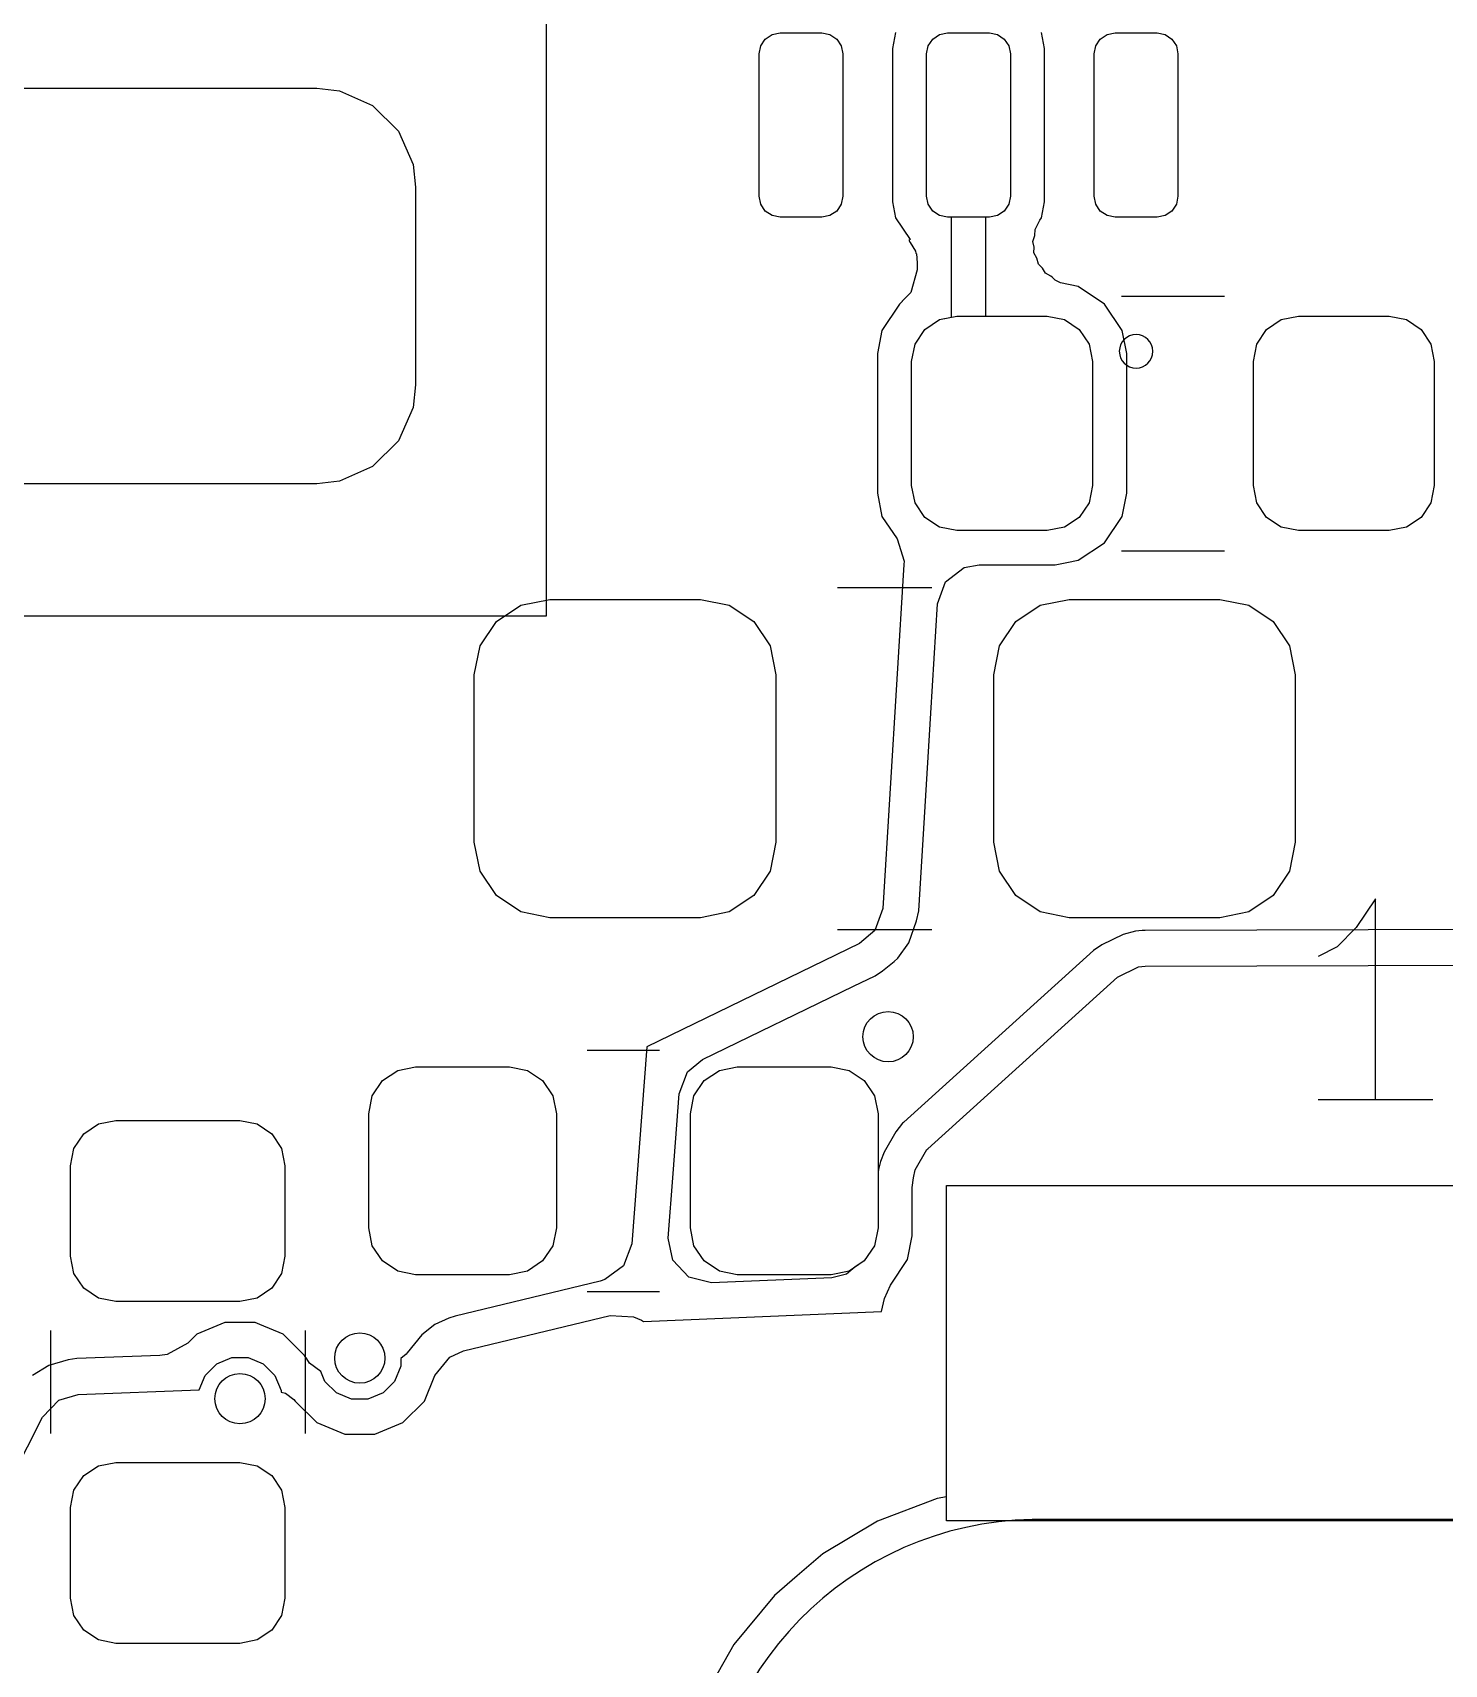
# Model space of a CAD drawing. Extents: x -28 to 34.6, y -6.7 to 48.3.
# Drawn here: x -18.569 to -14.356, y 22.809 to 27.677 of the extents above; entities that cross this region are included whole.
import ezdxf

# ---------------------------------------------------------------- set-up
doc = ezdxf.new("R2010")
doc.units = 0
doc.layers.add('BLACK', color=7, linetype='CONTINUOUS')

msp = doc.modelspace()

# ---------------------------------------------------------------- linework, layer by layer
at = {"layer": 'BLACK', "linetype": 'CONTINUOUS'}
for p, q in [((-17.035668, 31.216502), (-17.035668, 25.936502)), ((-16.39591, 27.63792), (-16.382362, 27.658196)), ((-16.39591, 27.63792), (-16.382362, 27.658196)), ((-16.382362, 27.658196), (-16.362086, 27.671744)), ((-16.382362, 27.658196), (-16.362086, 27.671744)), ((-16.362086, 27.671744), (-16.338168, 27.676502)), ((-16.362086, 27.671744), (-16.338168, 27.676502)), ((-16.338168, 27.676502), (-16.213168, 27.676502)), ((-16.338168, 27.676502), (-16.213168, 27.676502)), ((-16.213168, 27.676502), (-16.18925, 27.671744)), ((-16.213168, 27.676502), (-16.18925, 27.671744)), ((-16.18925, 27.671744), (-16.168974, 27.658196)), ((-16.18925, 27.671744), (-16.168974, 27.658196)), ((-16.168974, 27.658196), (-16.155426, 27.63792)), ((-16.168974, 27.658196), (-16.155426, 27.63792)), ((-15.99322, 27.678222), (-16.002768, 27.63022)), ((-15.89591, 27.63792), (-15.882362, 27.658196)), ((-15.89591, 27.63792), (-15.882362, 27.658196)), ((-15.89591, 27.63792), (-15.882362, 27.658196)), ((-15.882362, 27.658196), (-15.862086, 27.671744)), ((-15.882362, 27.658196), (-15.862086, 27.671744)), ((-15.882362, 27.658196), (-15.862086, 27.671744)), ((-15.862086, 27.671744), (-15.838168, 27.676502)), ((-15.862086, 27.671744), (-15.838168, 27.676502)), ((-15.862086, 27.671744), (-15.838168, 27.676502)), ((-15.838168, 27.676502), (-15.713168, 27.676502)), ((-15.838168, 27.676502), (-15.713168, 27.676502)), ((-15.838168, 27.676502), (-15.713168, 27.676502)), ((-15.713168, 27.676502), (-15.68925, 27.671744)), ((-15.713168, 27.676502), (-15.68925, 27.671744)), ((-15.713168, 27.676502), (-15.68925, 27.671744)), ((-15.68925, 27.671744), (-15.668974, 27.658196)), ((-15.68925, 27.671744), (-15.668974, 27.658196)), ((-15.68925, 27.671744), (-15.668974, 27.658196)), ((-15.668974, 27.658196), (-15.655426, 27.63792)), ((-15.668974, 27.658196), (-15.655426, 27.63792)), ((-15.668974, 27.658196), (-15.655426, 27.63792)), ((-15.548569, 27.630214), (-15.558118, 27.678226)), ((-15.39591, 27.63792), (-15.382362, 27.658196)), ((-15.39591, 27.63792), (-15.382362, 27.658196)), ((-15.382362, 27.658196), (-15.362086, 27.671744)), ((-15.382362, 27.658196), (-15.362086, 27.671744)), ((-15.362086, 27.671744), (-15.338168, 27.676502)), ((-15.362086, 27.671744), (-15.338168, 27.676502)), ((-15.338168, 27.676502), (-15.213168, 27.676502)), ((-15.338168, 27.676502), (-15.213168, 27.676502)), ((-15.213168, 27.676502), (-15.18925, 27.671744)), ((-15.213168, 27.676502), (-15.18925, 27.671744)), ((-15.18925, 27.671744), (-15.168974, 27.658196)), ((-15.18925, 27.671744), (-15.168974, 27.658196)), ((-15.168974, 27.658196), (-15.155426, 27.63792)), ((-15.168974, 27.658196), (-15.155426, 27.63792)), ((-16.400668, 27.614002), (-16.39591, 27.63792)), ((-16.400668, 27.614002), (-16.39591, 27.63792)), ((-16.400668, 27.189002), (-16.400668, 27.614002)), ((-16.400668, 27.189002), (-16.400668, 27.614002)), ((-16.155426, 27.63792), (-16.150668, 27.614002)), ((-16.155426, 27.63792), (-16.150668, 27.614002)), ((-16.150668, 27.614002), (-16.150668, 27.189002)), ((-16.150668, 27.614002), (-16.150668, 27.189002)), ((-16.002768, 27.63022), (-16.002768, 27.172792)), ((-15.900668, 27.614002), (-15.89591, 27.63792)), ((-15.900668, 27.614002), (-15.89591, 27.63792)), ((-15.900668, 27.614002), (-15.89591, 27.63792)), ((-15.900668, 27.189002), (-15.900668, 27.614002)), ((-15.900668, 27.189002), (-15.900668, 27.614002)), ((-15.900668, 27.189002), (-15.900668, 27.614002)), ((-15.655426, 27.63792), (-15.650668, 27.614002)), ((-15.655426, 27.63792), (-15.650668, 27.614002)), ((-15.655426, 27.63792), (-15.650668, 27.614002)), ((-15.650668, 27.614002), (-15.650668, 27.189002)), ((-15.650668, 27.614002), (-15.650668, 27.189002)), ((-15.650668, 27.614002), (-15.650668, 27.189002)), ((-15.548568, 27.172789), (-15.548569, 27.630214)), ((-15.400668, 27.614002), (-15.39591, 27.63792)), ((-15.400668, 27.614002), (-15.39591, 27.63792)), ((-15.400668, 27.189002), (-15.400668, 27.614002)), ((-15.400668, 27.189002), (-15.400668, 27.614002)), ((-15.155426, 27.63792), (-15.150668, 27.614002)), ((-15.155426, 27.63792), (-15.150668, 27.614002)), ((-15.150668, 27.614002), (-15.150668, 27.189002)), ((-15.150668, 27.614002), (-15.150668, 27.189002)), ((-21.830668, 27.511502), (-17.720668, 27.511502)), ((-21.830668, 27.511502), (-17.720668, 27.511502)), ((-17.720668, 27.511502), (-17.653128, 27.503666)), ((-17.720668, 27.511502), (-17.653128, 27.503666)), ((-17.653128, 27.503666), (-17.553953, 27.459876)), ((-17.653128, 27.503666), (-17.553953, 27.459876)), ((-17.553953, 27.459876), (-17.477294, 27.383217)), ((-17.553953, 27.459876), (-17.477294, 27.383217)), ((-17.477294, 27.383217), (-17.433504, 27.284042)), ((-17.477294, 27.383217), (-17.433504, 27.284042)), ((-17.433504, 27.284042), (-17.425668, 27.216502)), ((-17.433504, 27.284042), (-17.425668, 27.216502)), ((-17.425668, 27.216502), (-17.425668, 26.626502)), ((-17.425668, 27.216502), (-17.425668, 26.626502)), ((-16.39591, 27.165084), (-16.400668, 27.189002)), ((-16.39591, 27.165084), (-16.400668, 27.189002)), ((-16.150668, 27.189002), (-16.155426, 27.165084)), ((-16.150668, 27.189002), (-16.155426, 27.165084)), ((-16.002768, 27.172792), (-15.993218, 27.124777)), ((-15.89591, 27.165084), (-15.900668, 27.189002)), ((-15.89591, 27.165084), (-15.900668, 27.189002)), ((-15.89591, 27.165084), (-15.900668, 27.189002)), ((-15.650668, 27.189002), (-15.655426, 27.165084)), ((-15.650668, 27.189002), (-15.655426, 27.165084)), ((-15.650668, 27.189002), (-15.655426, 27.165084)), ((-15.558118, 27.124778), (-15.548568, 27.172789)), ((-15.39591, 27.165084), (-15.400668, 27.189002)), ((-15.39591, 27.165084), (-15.400668, 27.189002)), ((-15.150668, 27.189002), (-15.155426, 27.165084)), ((-15.150668, 27.189002), (-15.155426, 27.165084)), ((-16.382362, 27.144808), (-16.39591, 27.165084)), ((-16.382362, 27.144808), (-16.39591, 27.165084)), ((-16.362086, 27.13126), (-16.382362, 27.144808)), ((-16.362086, 27.13126), (-16.382362, 27.144808)), ((-16.338168, 27.126502), (-16.362086, 27.13126)), ((-16.338168, 27.126502), (-16.362086, 27.13126)), ((-16.213168, 27.126502), (-16.338168, 27.126502)), ((-16.213168, 27.126502), (-16.338168, 27.126502)), ((-16.18925, 27.13126), (-16.213168, 27.126502)), ((-16.18925, 27.13126), (-16.213168, 27.126502)), ((-16.168974, 27.144808), (-16.18925, 27.13126)), ((-16.168974, 27.144808), (-16.18925, 27.13126)), ((-16.155426, 27.165084), (-16.168974, 27.144808)), ((-16.155426, 27.165084), (-16.168974, 27.144808)), ((-15.993218, 27.124777), (-15.993217, 27.124775)), ((-15.993217, 27.124775), (-15.950053, 27.060177)), ((-15.882362, 27.144808), (-15.89591, 27.165084)), ((-15.882362, 27.144808), (-15.89591, 27.165084)), ((-15.882362, 27.144808), (-15.89591, 27.165084)), ((-15.862086, 27.13126), (-15.882362, 27.144808)), ((-15.862086, 27.13126), (-15.882362, 27.144808)), ((-15.862086, 27.13126), (-15.882362, 27.144808)), ((-15.838168, 27.126502), (-15.862086, 27.13126)), ((-15.838168, 27.126502), (-15.862086, 27.13126)), ((-15.838168, 27.126502), (-15.862086, 27.13126)), ((-15.826468, 27.126502), (-15.838168, 27.126502)), ((-15.713168, 27.126502), (-15.838168, 27.126502)), ((-15.713168, 27.126502), (-15.838168, 27.126502)), ((-15.826468, 26.82836), (-15.826468, 27.126502)), ((-15.713168, 27.126502), (-15.724868, 27.126502)), ((-15.724868, 27.126502), (-15.724868, 26.831502)), ((-15.68925, 27.13126), (-15.713168, 27.126502)), ((-15.68925, 27.13126), (-15.713168, 27.126502)), ((-15.68925, 27.13126), (-15.713168, 27.126502)), ((-15.668974, 27.144808), (-15.68925, 27.13126)), ((-15.668974, 27.144808), (-15.68925, 27.13126)), ((-15.668974, 27.144808), (-15.68925, 27.13126)), ((-15.655426, 27.165084), (-15.668974, 27.144808)), ((-15.655426, 27.165084), (-15.668974, 27.144808)), ((-15.655426, 27.165084), (-15.668974, 27.144808)), ((-15.562982, 27.117499), (-15.558118, 27.124778)), ((-15.382362, 27.144808), (-15.39591, 27.165084)), ((-15.382362, 27.144808), (-15.39591, 27.165084)), ((-15.362086, 27.13126), (-15.382362, 27.144808)), ((-15.362086, 27.13126), (-15.382362, 27.144808)), ((-15.338168, 27.126502), (-15.362086, 27.13126)), ((-15.338168, 27.126502), (-15.362086, 27.13126)), ((-15.213168, 27.126502), (-15.338168, 27.126502)), ((-15.213168, 27.126502), (-15.338168, 27.126502)), ((-15.18925, 27.13126), (-15.213168, 27.126502)), ((-15.18925, 27.13126), (-15.213168, 27.126502)), ((-15.168974, 27.144808), (-15.18925, 27.13126)), ((-15.168974, 27.144808), (-15.18925, 27.13126)), ((-15.155426, 27.165084), (-15.168974, 27.144808)), ((-15.155426, 27.165084), (-15.168974, 27.144808)), ((-15.583741, 27.054496), (-15.577792, 27.071692)), ((-15.577792, 27.071692), (-15.576817, 27.089861)), ((-15.576817, 27.089861), (-15.562982, 27.117499)), ((-15.950053, 27.060177), (-15.95364, 27.057781)), ((-15.95364, 27.057781), (-15.950184, 27.051453)), ((-15.950184, 27.051453), (-15.933591, 27.025634)), ((-15.933591, 27.025634), (-15.9327, 27.019434)), ((-15.579624, 27.037528), (-15.583741, 27.054496)), ((-15.580558, 27.020091), (-15.579624, 27.037528)), ((-15.9327, 27.019434), (-15.931402, 27.017057)), ((-15.931402, 27.017057), (-15.928568, 26.990699)), ((-15.928568, 26.990699), (-15.928568, 26.969162)), ((-15.571555, 27.00428), (-15.580558, 27.020091)), ((-15.567263, 26.986597), (-15.571555, 27.00428)), ((-15.554625, 26.974549), (-15.567263, 26.986597)), ((-15.545984, 26.959375), (-15.554625, 26.974549)), ((-15.928568, 26.969162), (-15.948253, 26.902123)), ((-15.529862, 26.950942), (-15.545984, 26.959375)), ((-15.525388, 26.946677), (-15.529862, 26.950942)), ((-15.516691, 26.938386), (-15.525388, 26.946677)), ((-15.501184, 26.930393), (-15.516691, 26.938386)), ((-15.448156, 26.919845), (-15.501184, 26.930393)), ((-15.972974, 26.876075), (-15.98161, 26.86744)), ((-15.948253, 26.902123), (-15.97341, 26.876511)), ((-15.97341, 26.876511), (-15.972974, 26.876075)), ((-15.369728, 26.867442), (-15.448156, 26.919845)), ((-15.319309, 26.891502), (-15.012027, 26.891502)), ((-15.98161, 26.86744), (-16.034012, 26.789013)), ((-15.86233, 26.821226), (-15.810668, 26.831502)), ((-15.86233, 26.821226), (-15.810668, 26.831502)), ((-15.86233, 26.821226), (-15.826468, 26.82836)), ((-15.810668, 26.831502), (-15.540668, 26.831502)), ((-15.810668, 26.831502), (-15.540668, 26.831502)), ((-15.724868, 26.831502), (-15.540668, 26.831502)), ((-15.540668, 26.831502), (-15.489006, 26.821226)), ((-15.540668, 26.831502), (-15.489006, 26.821226)), ((-15.540668, 26.831502), (-15.489006, 26.821226)), ((-15.317325, 26.789014), (-15.369728, 26.867442)), ((-14.84233, 26.821226), (-14.790668, 26.831502)), ((-14.84233, 26.821226), (-14.790668, 26.831502)), ((-14.790668, 26.831502), (-14.520668, 26.831502)), ((-14.790668, 26.831502), (-14.520668, 26.831502)), ((-14.520668, 26.831502), (-14.469006, 26.821226)), ((-14.520668, 26.831502), (-14.469006, 26.821226)), ((-16.034012, 26.789013), (-16.047768, 26.719857)), ((-15.935392, 26.748164), (-15.906127, 26.791961)), ((-15.935392, 26.748164), (-15.906127, 26.791961)), ((-15.935392, 26.748164), (-15.906127, 26.791961)), ((-15.906127, 26.791961), (-15.86233, 26.821226)), ((-15.906127, 26.791961), (-15.86233, 26.821226)), ((-15.906127, 26.791961), (-15.86233, 26.821226)), ((-15.489006, 26.821226), (-15.445209, 26.791961)), ((-15.489006, 26.821226), (-15.445209, 26.791961)), ((-15.489006, 26.821226), (-15.445209, 26.791961)), ((-15.445209, 26.791961), (-15.415944, 26.748164)), ((-15.445209, 26.791961), (-15.415944, 26.748164)), ((-15.445209, 26.791961), (-15.415944, 26.748164)), ((-15.317325, 26.789013), (-15.317325, 26.789014)), ((-15.303568, 26.719857), (-15.317325, 26.789013)), ((-14.915392, 26.748164), (-14.886127, 26.791961)), ((-14.915392, 26.748164), (-14.886127, 26.791961)), ((-14.886127, 26.791961), (-14.84233, 26.821226)), ((-14.886127, 26.791961), (-14.84233, 26.821226)), ((-14.469006, 26.821226), (-14.425209, 26.791961)), ((-14.469006, 26.821226), (-14.425209, 26.791961)), ((-14.425209, 26.791961), (-14.395944, 26.748164)), ((-14.425209, 26.791961), (-14.395944, 26.748164)), ((-15.945668, 26.696502), (-15.935392, 26.748164)), ((-15.945668, 26.696502), (-15.935392, 26.748164)), ((-15.945668, 26.696502), (-15.935392, 26.748164)), ((-15.415944, 26.748164), (-15.405668, 26.696502)), ((-15.415944, 26.748164), (-15.405668, 26.696502)), ((-15.415944, 26.748164), (-15.405668, 26.696502)), ((-14.925668, 26.696502), (-14.915392, 26.748164)), ((-14.925668, 26.696502), (-14.915392, 26.748164)), ((-14.395944, 26.748164), (-14.385668, 26.696502)), ((-14.395944, 26.748164), (-14.385668, 26.696502)), ((-16.047768, 26.719857), (-16.047768, 26.719854)), ((-16.047768, 26.719854), (-16.047768, 26.30315)), ((-15.945668, 26.326502), (-15.945668, 26.696502)), ((-15.945668, 26.326502), (-15.945668, 26.696502)), ((-15.945668, 26.326502), (-15.945668, 26.696502)), ((-15.405668, 26.696502), (-15.405668, 26.326502)), ((-15.405668, 26.696502), (-15.405668, 26.326502)), ((-15.405668, 26.696502), (-15.405668, 26.326502)), ((-15.303568, 26.719854), (-15.303568, 26.719857)), ((-15.303568, 26.30315), (-15.303568, 26.719854)), ((-14.925668, 26.326502), (-14.925668, 26.696502)), ((-14.925668, 26.326502), (-14.925668, 26.696502)), ((-14.385668, 26.696502), (-14.385668, 26.326502)), ((-14.385668, 26.696502), (-14.385668, 26.326502)), ((-17.425668, 26.626502), (-17.433504, 26.558962)), ((-17.425668, 26.626502), (-17.433504, 26.558962)), ((-17.433504, 26.558962), (-17.477294, 26.459787)), ((-17.433504, 26.558962), (-17.477294, 26.459787)), ((-17.477294, 26.459787), (-17.553953, 26.383128)), ((-17.477294, 26.459787), (-17.553953, 26.383128)), ((-17.653128, 26.339338), (-17.720668, 26.331502)), ((-17.653128, 26.339338), (-17.720668, 26.331502)), ((-17.553953, 26.383128), (-17.653128, 26.339338)), ((-17.553953, 26.383128), (-17.653128, 26.339338)), ((-17.720668, 26.331502), (-21.830668, 26.331502)), ((-17.720668, 26.331502), (-21.830668, 26.331502)), ((-16.047768, 26.303148), (-16.047769, 26.303148)), ((-16.047769, 26.303148), (-16.034012, 26.23399)), ((-16.047768, 26.30315), (-16.047768, 26.303148)), ((-15.935392, 26.27484), (-15.945668, 26.326502)), ((-15.935392, 26.27484), (-15.945668, 26.326502)), ((-15.935392, 26.27484), (-15.945668, 26.326502)), ((-15.405668, 26.326502), (-15.415944, 26.27484)), ((-15.405668, 26.326502), (-15.415944, 26.27484)), ((-15.405668, 26.326502), (-15.415944, 26.27484)), ((-15.317325, 26.23399), (-15.303568, 26.30315)), ((-14.915392, 26.27484), (-14.925668, 26.326502)), ((-14.915392, 26.27484), (-14.925668, 26.326502)), ((-14.385668, 26.326502), (-14.395944, 26.27484)), ((-14.385668, 26.326502), (-14.395944, 26.27484)), ((-15.906127, 26.231043), (-15.935392, 26.27484)), ((-15.906127, 26.231043), (-15.935392, 26.27484)), ((-15.906127, 26.231043), (-15.935392, 26.27484)), ((-15.415944, 26.27484), (-15.445209, 26.231043)), ((-15.415944, 26.27484), (-15.445209, 26.231043)), ((-15.415944, 26.27484), (-15.445209, 26.231043)), ((-14.886127, 26.231043), (-14.915392, 26.27484)), ((-14.886127, 26.231043), (-14.915392, 26.27484)), ((-14.395944, 26.27484), (-14.425209, 26.231043)), ((-14.395944, 26.27484), (-14.425209, 26.231043)), ((-16.034012, 26.23399), (-15.988998, 26.16662)), ((-15.86233, 26.201778), (-15.906127, 26.231043)), ((-15.86233, 26.201778), (-15.906127, 26.231043)), ((-15.86233, 26.201778), (-15.906127, 26.231043)), ((-15.810668, 26.191502), (-15.86233, 26.201778)), ((-15.810668, 26.191502), (-15.86233, 26.201778)), ((-15.810668, 26.191502), (-15.86233, 26.201778)), ((-15.489006, 26.201778), (-15.540668, 26.191502)), ((-15.489006, 26.201778), (-15.540668, 26.191502)), ((-15.489006, 26.201778), (-15.540668, 26.191502)), ((-15.445209, 26.231043), (-15.489006, 26.201778)), ((-15.445209, 26.231043), (-15.489006, 26.201778)), ((-15.445209, 26.231043), (-15.489006, 26.201778)), ((-15.369728, 26.155562), (-15.317325, 26.23399)), ((-14.84233, 26.201778), (-14.886127, 26.231043)), ((-14.84233, 26.201778), (-14.886127, 26.231043)), ((-14.790668, 26.191502), (-14.84233, 26.201778)), ((-14.790668, 26.191502), (-14.84233, 26.201778)), ((-14.469006, 26.201778), (-14.520668, 26.191502)), ((-14.469006, 26.201778), (-14.520668, 26.191502)), ((-14.425209, 26.231043), (-14.469006, 26.201778)), ((-14.425209, 26.231043), (-14.469006, 26.201778)), ((-15.988998, 26.16662), (-15.968121, 26.099942)), ((-15.540668, 26.191502), (-15.810668, 26.191502)), ((-15.540668, 26.191502), (-15.810668, 26.191502)), ((-15.540668, 26.191502), (-15.810668, 26.191502)), ((-15.448156, 26.103159), (-15.369728, 26.155562)), ((-14.520668, 26.191502), (-14.790668, 26.191502)), ((-14.520668, 26.191502), (-14.790668, 26.191502)), ((-15.968121, 26.099942), (-15.968333, 26.090145)), ((-15.517314, 26.089402), (-15.482736, 26.096281)), ((-15.482736, 26.096281), (-15.448156, 26.103159)), ((-15.319309, 26.131502), (-15.012027, 26.131502)), ((-15.968333, 26.090145), (-16.031237, 25.063806)), ((-15.844465, 26.038697), (-15.788961, 26.081136)), ((-15.788961, 26.081136), (-15.744446, 26.089402)), ((-15.744446, 26.089402), (-15.517314, 26.089402)), ((-16.166248, 26.021502), (-15.885088, 26.021502)), ((-15.868213, 25.972992), (-15.844465, 26.038697)), ((-17.184767, 25.920601), (-17.111772, 25.969375)), ((-17.184767, 25.920601), (-17.111772, 25.969375)), ((-17.111772, 25.969375), (-17.025668, 25.986502)), ((-17.111772, 25.969375), (-17.025668, 25.986502)), ((-17.025668, 25.986502), (-16.575668, 25.986502)), ((-17.025668, 25.986502), (-16.575668, 25.986502)), ((-16.575668, 25.986502), (-16.489564, 25.969375)), ((-16.575668, 25.986502), (-16.489564, 25.969375)), ((-16.489564, 25.969375), (-16.416569, 25.920601)), ((-16.489564, 25.969375), (-16.416569, 25.920601)), ((-15.888213, 25.646677), (-15.868213, 25.972992)), ((-15.634767, 25.920601), (-15.561772, 25.969375)), ((-15.634767, 25.920601), (-15.561772, 25.969375)), ((-15.561772, 25.969375), (-15.475668, 25.986502)), ((-15.561772, 25.969375), (-15.475668, 25.986502)), ((-15.475668, 25.986502), (-15.025668, 25.986502)), ((-15.475668, 25.986502), (-15.025668, 25.986502)), ((-15.025668, 25.986502), (-14.939564, 25.969375)), ((-15.025668, 25.986502), (-14.939564, 25.969375)), ((-14.939564, 25.969375), (-14.866569, 25.920601)), ((-14.939564, 25.969375), (-14.866569, 25.920601)), ((-17.035668, 25.936502), (-22.515668, 25.936502)), ((-17.233541, 25.847606), (-17.184767, 25.920601)), ((-17.233541, 25.847606), (-17.184767, 25.920601)), ((-16.416569, 25.920601), (-16.367795, 25.847606)), ((-16.416569, 25.920601), (-16.367795, 25.847606)), ((-15.683541, 25.847606), (-15.634767, 25.920601)), ((-15.683541, 25.847606), (-15.634767, 25.920601)), ((-14.866569, 25.920601), (-14.817795, 25.847606)), ((-14.866569, 25.920601), (-14.817795, 25.847606)), ((-17.250668, 25.761502), (-17.233541, 25.847606)), ((-17.250668, 25.761502), (-17.233541, 25.847606)), ((-16.367795, 25.847606), (-16.350668, 25.761502)), ((-16.367795, 25.847606), (-16.350668, 25.761502)), ((-15.700668, 25.761502), (-15.683541, 25.847606)), ((-15.700668, 25.761502), (-15.683541, 25.847606)), ((-14.817795, 25.847606), (-14.800668, 25.761502)), ((-14.817795, 25.847606), (-14.800668, 25.761502)), ((-17.250668, 25.261502), (-17.250668, 25.761502)), ((-17.250668, 25.261502), (-17.250668, 25.761502)), ((-16.350668, 25.761502), (-16.350668, 25.261502)), ((-16.350668, 25.761502), (-16.350668, 25.261502)), ((-15.700668, 25.261502), (-15.700668, 25.761502)), ((-15.700668, 25.261502), (-15.700668, 25.761502)), ((-14.800668, 25.761502), (-14.800668, 25.261502)), ((-14.800668, 25.761502), (-14.800668, 25.261502)), ((-15.924338, 25.057254), (-15.888213, 25.646677)), ((-17.233541, 25.175398), (-17.250668, 25.261502)), ((-17.233541, 25.175398), (-17.250668, 25.261502)), ((-16.350668, 25.261502), (-16.367795, 25.175398)), ((-16.350668, 25.261502), (-16.367795, 25.175398)), ((-15.683541, 25.175398), (-15.700668, 25.261502)), ((-15.683541, 25.175398), (-15.700668, 25.261502)), ((-14.800668, 25.261502), (-14.817795, 25.175398)), ((-14.800668, 25.261502), (-14.817795, 25.175398)), ((-17.184767, 25.102403), (-17.233541, 25.175398)), ((-17.184767, 25.102403), (-17.233541, 25.175398)), ((-16.367795, 25.175398), (-16.416569, 25.102403)), ((-16.367795, 25.175398), (-16.416569, 25.102403)), ((-15.634767, 25.102403), (-15.683541, 25.175398)), ((-15.634767, 25.102403), (-15.683541, 25.175398)), ((-14.817795, 25.175398), (-14.866569, 25.102403)), ((-14.817795, 25.175398), (-14.866569, 25.102403)), ((-17.111772, 25.053629), (-17.184767, 25.102403)), ((-17.111772, 25.053629), (-17.184767, 25.102403)), ((-16.416569, 25.102403), (-16.489564, 25.053629)), ((-16.416569, 25.102403), (-16.489564, 25.053629)), ((-15.561772, 25.053629), (-15.634767, 25.102403)), ((-15.561772, 25.053629), (-15.634767, 25.102403)), ((-14.866569, 25.102403), (-14.939564, 25.053629)), ((-14.866569, 25.102403), (-14.939564, 25.053629)), ((-14.56127, 25.092731), (-14.618413, 25.007017)), ((-14.56127, 24.492731), (-14.56127, 25.092731)), ((-17.025668, 25.036502), (-17.111772, 25.053629)), ((-17.025668, 25.036502), (-17.111772, 25.053629)), ((-16.575668, 25.036502), (-17.025668, 25.036502)), ((-16.575668, 25.036502), (-17.025668, 25.036502)), ((-16.489564, 25.053629), (-16.575668, 25.036502)), ((-16.489564, 25.053629), (-16.575668, 25.036502)), ((-16.031237, 25.063806), (-16.054986, 24.998097)), ((-15.954263, 24.961693), (-15.930514, 25.027402)), ((-15.930514, 25.027402), (-15.924338, 25.057254)), ((-15.475668, 25.036502), (-15.561772, 25.053629)), ((-15.475668, 25.036502), (-15.561772, 25.053629)), ((-15.025668, 25.036502), (-15.475668, 25.036502)), ((-15.025668, 25.036502), (-15.475668, 25.036502)), ((-14.939564, 25.053629), (-15.025668, 25.036502)), ((-14.939564, 25.053629), (-15.025668, 25.036502)), ((-16.166248, 25.001502), (-15.885088, 25.001502)), ((-16.054986, 24.998097), (-16.100829, 24.959853)), ((-15.314588, 24.986419), (-15.377503, 24.956042)), ((-15.314584, 24.986421), (-15.314588, 24.986419)), ((-15.276964, 24.9967), (-15.314584, 24.986421)), ((-15.276962, 24.996701), (-15.276964, 24.9967)), ((-15.257072, 24.998368), (-15.276962, 24.996701)), ((-15.24842, 24.998743), (-15.257072, 24.998368)), ((-12.007399, 25.008246), (-15.24842, 24.998743)), ((-14.618413, 25.007017), (-14.675556, 24.949874)), ((-16.100829, 24.959853), (-16.735669, 24.651503)), ((-15.986378, 24.915857), (-15.954263, 24.961693)), ((-15.402795, 24.93901), (-15.969006, 24.426725)), ((-15.377511, 24.956037), (-15.402795, 24.93901)), ((-15.377503, 24.956042), (-15.377511, 24.956037)), ((-14.675556, 24.949874), (-14.732699, 24.921302)), ((-16.032221, 24.877613), (-15.99781, 24.906321)), ((-15.99781, 24.906321), (-15.986381, 24.915854)), ((-15.986381, 24.915856), (-15.986378, 24.915857)), ((-15.986381, 24.915854), (-15.986381, 24.915856)), ((-15.330935, 24.859595), (-15.268018, 24.889974)), ((-15.268018, 24.889974), (-15.248115, 24.891642)), ((-15.248115, 24.891642), (-12.007072, 24.901146)), ((-16.569467, 24.613166), (-16.119253, 24.83184)), ((-16.119253, 24.83184), (-16.054047, 24.863511)), ((-16.054047, 24.863511), (-16.054046, 24.863512)), ((-16.054046, 24.863512), (-16.054037, 24.863516)), ((-16.054037, 24.863516), (-16.032221, 24.877613)), ((-15.89723, 24.347233), (-15.330935, 24.859595)), ((-16.913504, 24.641502), (-16.697832, 24.641502)), ((-16.735669, 24.651503), (-16.780313, 24.063689)), ((-17.479244, 24.580845), (-17.425668, 24.591502)), ((-17.479244, 24.580845), (-17.425668, 24.591502)), ((-17.425668, 24.591502), (-17.145668, 24.591502)), ((-17.425668, 24.591502), (-17.145668, 24.591502)), ((-17.145668, 24.591502), (-17.092092, 24.580845)), ((-17.145668, 24.591502), (-17.092092, 24.580845)), ((-16.614227, 24.576375), (-16.569467, 24.613166)), ((-16.519244, 24.580845), (-16.465668, 24.591502)), ((-16.519244, 24.580845), (-16.465668, 24.591502)), ((-16.465668, 24.591502), (-16.185668, 24.591502)), ((-16.465668, 24.591502), (-16.185668, 24.591502)), ((-16.185668, 24.591502), (-16.132092, 24.580845)), ((-16.185668, 24.591502), (-16.132092, 24.580845)), ((-17.555011, 24.505078), (-17.524663, 24.550497)), ((-17.555011, 24.505078), (-17.524663, 24.550497)), ((-17.524663, 24.550497), (-17.479244, 24.580845)), ((-17.524663, 24.550497), (-17.479244, 24.580845)), ((-17.092092, 24.580845), (-17.046673, 24.550497)), ((-17.092092, 24.580845), (-17.046673, 24.550497)), ((-17.046673, 24.550497), (-17.016325, 24.505078)), ((-17.046673, 24.550497), (-17.016325, 24.505078)), ((-16.638932, 24.511022), (-16.614227, 24.576375)), ((-16.595011, 24.505078), (-16.564663, 24.550497)), ((-16.595011, 24.505078), (-16.564663, 24.550497)), ((-16.564663, 24.550497), (-16.519244, 24.580845)), ((-16.564663, 24.550497), (-16.519244, 24.580845)), ((-16.132092, 24.580845), (-16.086673, 24.550497)), ((-16.132092, 24.580845), (-16.086673, 24.550497)), ((-16.086673, 24.550497), (-16.056325, 24.505078)), ((-16.086673, 24.550497), (-16.056325, 24.505078)), ((-17.565668, 24.451502), (-17.555011, 24.505078)), ((-17.565668, 24.451502), (-17.555011, 24.505078)), ((-17.016325, 24.505078), (-17.005668, 24.451502)), ((-17.016325, 24.505078), (-17.005668, 24.451502)), ((-16.656978, 24.273395), (-16.638932, 24.511022)), ((-16.605668, 24.451502), (-16.595011, 24.505078)), ((-16.605668, 24.451502), (-16.595011, 24.505078)), ((-16.056325, 24.505078), (-16.045668, 24.451502)), ((-16.056325, 24.505078), (-16.045668, 24.451502)), ((-14.389842, 24.492731), (-14.732699, 24.492731)), ((-17.565668, 24.111502), (-17.565668, 24.451502)), ((-17.565668, 24.111502), (-17.565668, 24.451502)), ((-17.005668, 24.451502), (-17.005668, 24.111502)), ((-17.005668, 24.451502), (-17.005668, 24.111502)), ((-16.605668, 24.111502), (-16.605668, 24.451502)), ((-16.605668, 24.111502), (-16.605668, 24.451502)), ((-16.045668, 24.451502), (-16.045668, 24.111502)), ((-16.045668, 24.451502), (-16.045668, 24.111502)), ((-18.445392, 24.348164), (-18.416127, 24.391961)), ((-18.445392, 24.348164), (-18.416127, 24.391961)), ((-18.416127, 24.391961), (-18.37233, 24.421226)), ((-18.416127, 24.391961), (-18.37233, 24.421226)), ((-18.37233, 24.421226), (-18.320668, 24.431502)), ((-18.37233, 24.421226), (-18.320668, 24.431502)), ((-18.320668, 24.431502), (-17.950668, 24.431502)), ((-18.320668, 24.431502), (-17.950668, 24.431502)), ((-17.950668, 24.431502), (-17.899006, 24.421226)), ((-17.950668, 24.431502), (-17.899006, 24.421226)), ((-17.899006, 24.421226), (-17.855209, 24.391961)), ((-17.899006, 24.421226), (-17.855209, 24.391961)), ((-17.855209, 24.391961), (-17.825944, 24.348164)), ((-17.855209, 24.391961), (-17.825944, 24.348164)), ((-15.992791, 24.398023), (-16.027525, 24.337404)), ((-15.972891, 24.423119), (-15.992791, 24.398023)), ((-15.972885, 24.423126), (-15.972891, 24.423119)), ((-15.970245, 24.425586), (-15.972885, 24.423126)), ((-15.969006, 24.426725), (-15.970245, 24.425586)), ((-18.455668, 24.296502), (-18.445392, 24.348164)), ((-18.455668, 24.296502), (-18.445392, 24.348164)), ((-17.825944, 24.348164), (-17.815668, 24.296502)), ((-17.825944, 24.348164), (-17.815668, 24.296502)), ((-15.934599, 24.284156), (-15.899863, 24.344779)), ((-15.899863, 24.344779), (-15.89723, 24.347233)), ((-18.455668, 24.026502), (-18.455668, 24.296502)), ((-18.455668, 24.026502), (-18.455668, 24.296502)), ((-17.815668, 24.296502), (-17.815668, 24.026502)), ((-17.815668, 24.296502), (-17.815668, 24.026502)), ((-16.038763, 24.30906), (-16.044331, 24.285776)), ((-16.03876, 24.30907), (-16.038763, 24.30906)), ((-16.027528, 24.337398), (-16.03876, 24.30907)), ((-16.027525, 24.337404), (-16.027528, 24.337398)), ((-16.671624, 24.080552), (-16.656978, 24.273395)), ((-16.044331, 24.285776), (-16.045668, 24.278261)), ((-16.045668, 24.278261), (-16.045668, 24.111502)), ((-15.943568, 24.232028), (-15.940168, 24.260867)), ((-15.940168, 24.260867), (-15.934599, 24.284156)), ((-15.943568, 24.087658), (-15.943568, 24.232028)), ((-15.841747, 23.23708), (-15.841747, 24.23708)), ((-15.841747, 24.23708), (-12.841747, 24.23708)), ((-17.555011, 24.057926), (-17.565668, 24.111502)), ((-17.555011, 24.057926), (-17.565668, 24.111502)), ((-17.005668, 24.111502), (-17.016325, 24.057926)), ((-17.005668, 24.111502), (-17.016325, 24.057926)), ((-16.595011, 24.057926), (-16.605668, 24.111502)), ((-16.595011, 24.057926), (-16.605668, 24.111502)), ((-16.045668, 24.111502), (-16.056325, 24.057926)), ((-16.045668, 24.111502), (-16.056325, 24.057926)), ((-16.045668, 24.111502), (-16.056325, 24.057926)), ((-17.524663, 24.012507), (-17.555011, 24.057926)), ((-17.524663, 24.012507), (-17.555011, 24.057926)), ((-17.016325, 24.057926), (-17.046673, 24.012507)), ((-17.016325, 24.057926), (-17.046673, 24.012507)), ((-16.780313, 24.063689), (-16.805018, 23.998333)), ((-16.658499, 24.014935), (-16.671624, 24.080552)), ((-16.564663, 24.012507), (-16.595011, 24.057926)), ((-16.564663, 24.012507), (-16.595011, 24.057926)), ((-16.056325, 24.057926), (-16.086673, 24.012507)), ((-16.056325, 24.057926), (-16.086673, 24.012507)), ((-16.056325, 24.057926), (-16.086673, 24.012507)), ((-15.957615, 24.017039), (-15.943568, 24.087658)), ((-18.445392, 23.97484), (-18.455668, 24.026502)), ((-18.445392, 23.97484), (-18.455668, 24.026502)), ((-17.815668, 24.026502), (-17.825944, 23.97484)), ((-17.815668, 24.026502), (-17.825944, 23.97484)), ((-17.479244, 23.982159), (-17.524663, 24.012507)), ((-17.479244, 23.982159), (-17.524663, 24.012507)), ((-17.046673, 24.012507), (-17.092092, 23.982159)), ((-17.046673, 24.012507), (-17.092092, 23.982159)), ((-16.610556, 23.964109), (-16.658499, 24.014935)), ((-16.519244, 23.982159), (-16.564663, 24.012507)), ((-16.519244, 23.982159), (-16.564663, 24.012507)), ((-16.086673, 24.012507), (-16.132092, 23.982159)), ((-16.086673, 24.012507), (-16.132092, 23.982159)), ((-16.086673, 24.012507), (-16.11352, 23.994569)), ((-16.008918, 23.940261), (-15.957615, 24.017039)), ((-18.416127, 23.931043), (-18.445392, 23.97484)), ((-18.416127, 23.931043), (-18.445392, 23.97484)), ((-17.825944, 23.97484), (-17.855209, 23.931043)), ((-17.825944, 23.97484), (-17.855209, 23.931043)), ((-17.425668, 23.971502), (-17.479244, 23.982159)), ((-17.425668, 23.971502), (-17.479244, 23.982159)), ((-17.145668, 23.971502), (-17.425668, 23.971502)), ((-17.145668, 23.971502), (-17.425668, 23.971502)), ((-17.092092, 23.982159), (-17.145668, 23.971502)), ((-17.092092, 23.982159), (-17.145668, 23.971502)), ((-16.861136, 23.956708), (-16.874819, 23.952552)), ((-16.805018, 23.998333), (-16.861136, 23.956708)), ((-16.542745, 23.947273), (-16.610556, 23.964109)), ((-16.184033, 23.96243), (-16.542745, 23.947273)), ((-16.465668, 23.971502), (-16.519244, 23.982159)), ((-16.465668, 23.971502), (-16.519244, 23.982159)), ((-16.185668, 23.971502), (-16.465668, 23.971502)), ((-16.185668, 23.971502), (-16.465668, 23.971502)), ((-16.132092, 23.982159), (-16.185668, 23.971502)), ((-16.132092, 23.982159), (-16.185668, 23.971502)), ((-16.13978, 23.972623), (-16.184033, 23.96243)), ((-16.11352, 23.994569), (-16.13978, 23.972623)), ((-18.37233, 23.901778), (-18.416127, 23.931043)), ((-18.37233, 23.901778), (-18.416127, 23.931043)), ((-17.855209, 23.931043), (-17.899006, 23.901778)), ((-17.855209, 23.931043), (-17.899006, 23.901778)), ((-16.874819, 23.952552), (-17.307662, 23.847911)), ((-16.913504, 23.921502), (-16.697832, 23.921502)), ((-16.02641, 23.900221), (-16.008918, 23.940261)), ((-18.320668, 23.891502), (-18.37233, 23.901778)), ((-18.320668, 23.891502), (-18.37233, 23.901778)), ((-17.950668, 23.891502), (-18.320668, 23.891502)), ((-17.950668, 23.891502), (-18.320668, 23.891502)), ((-17.899006, 23.901778), (-17.950668, 23.891502)), ((-17.899006, 23.901778), (-17.950668, 23.891502)), ((-16.745668, 23.831502), (-16.035668, 23.861502)), ((-16.035668, 23.861502), (-16.02641, 23.900221)), ((-17.995043, 23.828602), (-18.078511, 23.794028)), ((-17.995041, 23.828602), (-17.995043, 23.828602)), ((-17.904695, 23.828602), (-17.995041, 23.828602)), ((-17.904694, 23.828602), (-17.904695, 23.828602)), ((-17.890772, 23.822835), (-17.904694, 23.828602)), ((-17.821226, 23.794028), (-17.890772, 23.822835)), ((-17.367957, 23.822835), (-17.407465, 23.792343)), ((-17.367953, 23.822837), (-17.367957, 23.822835)), ((-17.326375, 23.841509), (-17.367953, 23.822837)), ((-17.307662, 23.847911), (-17.326375, 23.841509)), ((-17.282498, 23.743808), (-16.845044, 23.849565)), ((-16.845044, 23.849565), (-16.775257, 23.846185)), ((-16.775257, 23.846185), (-16.752109, 23.835367)), ((-16.752109, 23.835367), (-16.745668, 23.831502)), ((-18.515668, 23.805143), (-18.515668, 23.497861)), ((-18.105749, 23.766791), (-18.167073, 23.733308)), ((-18.078512, 23.794027), (-18.105749, 23.766791)), ((-18.078511, 23.794028), (-18.078512, 23.794027)), ((-17.765135, 23.737937), (-17.821226, 23.794028)), ((-17.755668, 23.805143), (-17.755668, 23.497861)), ((-17.407471, 23.792338), (-17.451314, 23.737934)), ((-17.407465, 23.792343), (-17.407471, 23.792338)), ((-18.462789, 23.717069), (-18.520683, 23.700227)), ((-18.436882, 23.721257), (-18.462789, 23.717069)), ((-18.188781, 23.730562), (-18.436882, 23.721257)), ((-18.167073, 23.733308), (-18.188781, 23.730562)), ((-18.019314, 23.705436), (-17.974254, 23.7241)), ((-17.974254, 23.7241), (-17.925482, 23.7241)), ((-17.925482, 23.7241), (-17.880422, 23.705436)), ((-17.757341, 23.730143), (-17.765135, 23.737937)), ((-17.750559, 23.719992), (-17.757341, 23.730143)), ((-17.750424, 23.720083), (-17.750559, 23.719992)), ((-17.742829, 23.707097), (-17.750424, 23.720083)), ((-17.453584, 23.734664), (-17.469632, 23.721736)), ((-17.469632, 23.721736), (-17.469632, 23.69825)), ((-17.451314, 23.737934), (-17.453584, 23.734664)), ((-17.367918, 23.670734), (-17.324077, 23.725136)), ((-17.324077, 23.725136), (-17.282498, 23.743808)), ((-18.56865, 23.670903), (-18.568657, 23.670898)), ((-18.520683, 23.700227), (-18.56865, 23.670903)), ((-18.071684, 23.627777), (-18.053802, 23.670948)), ((-18.053802, 23.670948), (-18.019314, 23.705436)), ((-17.880422, 23.705436), (-17.845934, 23.670948)), ((-17.845934, 23.670948), (-17.82727, 23.625888)), ((-17.708287, 23.682459), (-17.742829, 23.707097)), ((-17.696164, 23.65319), (-17.708287, 23.682459)), ((-17.469632, 23.69825), (-17.488296, 23.65319)), ((-17.399704, 23.593994), (-17.367918, 23.670734)), ((-18.490766, 23.597389), (-18.432869, 23.614232)), ((-18.432869, 23.614232), (-18.071684, 23.627777)), ((-17.82727, 23.625888), (-17.82727, 23.621096)), ((-17.82727, 23.621096), (-17.814027, 23.61774)), ((-17.814027, 23.61774), (-17.789429, 23.598667)), ((-17.661676, 23.618702), (-17.696164, 23.65319)), ((-17.616616, 23.600038), (-17.661676, 23.618702)), ((-17.522784, 23.618702), (-17.567844, 23.600038)), ((-17.488296, 23.65319), (-17.522784, 23.618702)), ((-18.538721, 23.546578), (-18.490766, 23.597389)), ((-17.789429, 23.598667), (-17.784756, 23.593994)), ((-17.784756, 23.593994), (-17.720872, 23.53011)), ((-17.567844, 23.600038), (-17.616616, 23.600038)), ((-17.463588, 23.53011), (-17.399704, 23.593994)), ((-18.785668, 23.061502), (-18.538721, 23.546578)), ((-17.720872, 23.53011), (-17.637403, 23.495536)), ((-17.547057, 23.495536), (-17.463588, 23.53011)), ((-17.637403, 23.495536), (-17.637401, 23.495536)), ((-17.637401, 23.495536), (-17.547059, 23.495536)), ((-17.547059, 23.495536), (-17.547057, 23.495536)), ((-18.445392, 23.328164), (-18.416127, 23.371961)), ((-18.445392, 23.328164), (-18.416127, 23.371961)), ((-18.416127, 23.371961), (-18.37233, 23.401226)), ((-18.416127, 23.371961), (-18.37233, 23.401226)), ((-18.37233, 23.401226), (-18.320668, 23.411502)), ((-18.37233, 23.401226), (-18.320668, 23.411502)), ((-18.320668, 23.411502), (-17.950668, 23.411502)), ((-18.320668, 23.411502), (-17.950668, 23.411502)), ((-17.950668, 23.411502), (-17.899006, 23.401226)), ((-17.950668, 23.411502), (-17.899006, 23.401226)), ((-17.899006, 23.401226), (-17.855209, 23.371961)), ((-17.899006, 23.401226), (-17.855209, 23.371961)), ((-17.855209, 23.371961), (-17.825944, 23.328164)), ((-17.855209, 23.371961), (-17.825944, 23.328164)), ((-18.455668, 23.276502), (-18.445392, 23.328164)), ((-18.455668, 23.276502), (-18.445392, 23.328164)), ((-17.825944, 23.328164), (-17.815668, 23.276502)), ((-17.825944, 23.328164), (-17.815668, 23.276502)), ((-18.455668, 23.006502), (-18.455668, 23.276502)), ((-18.455668, 23.006502), (-18.455668, 23.276502)), ((-17.815668, 23.276502), (-17.815668, 23.006502)), ((-17.815668, 23.276502), (-17.815668, 23.006502)), ((-15.86941, 23.303649), (-16.04708, 23.235818)), ((-15.841747, 23.309037), (-15.86941, 23.303649)), ((-15.841747, 23.23708), (-15.841747, 23.309037)), ((-16.04708, 23.235818), (-16.210472, 23.13853)), ((-12.841747, 23.23708), (-15.841747, 23.23708)), ((-12.841747, 23.23708), (-15.841747, 23.23708)), ((-12.890271, 23.241601), (-15.585668, 23.24132)), ((-16.210477, 23.138526), (-16.287114, 23.072733)), ((-16.210476, 23.138527), (-16.210477, 23.138526)), ((-16.210472, 23.13853), (-16.210476, 23.138527)), ((-16.287114, 23.072733), (-16.35477, 23.014651)), ((-18.445392, 22.95484), (-18.455668, 23.006502)), ((-18.445392, 22.95484), (-18.455668, 23.006502)), ((-17.815668, 23.006502), (-17.825944, 22.95484)), ((-17.815668, 23.006502), (-17.825944, 22.95484)), ((-16.354774, 23.014647), (-16.475682, 22.867864)), ((-16.35477, 23.014651), (-16.354774, 23.014647)), ((-18.416127, 22.911043), (-18.445392, 22.95484)), ((-18.416127, 22.911043), (-18.445392, 22.95484)), ((-17.825944, 22.95484), (-17.855209, 22.911043)), ((-17.825944, 22.95484), (-17.855209, 22.911043)), ((-18.37233, 22.881778), (-18.416127, 22.911043)), ((-18.37233, 22.881778), (-18.416127, 22.911043)), ((-17.855209, 22.911043), (-17.899006, 22.881778)), ((-17.855209, 22.911043), (-17.899006, 22.881778)), ((-18.320668, 22.871502), (-18.37233, 22.881778)), ((-18.320668, 22.871502), (-18.37233, 22.881778)), ((-17.950668, 22.871502), (-18.320668, 22.871502)), ((-17.950668, 22.871502), (-18.320668, 22.871502)), ((-17.899006, 22.881778), (-17.950668, 22.871502)), ((-17.899006, 22.881778), (-17.950668, 22.871502)), ((-16.475685, 22.86786), (-16.569626, 22.70252)), ((-16.475682, 22.867864), (-16.475685, 22.86786))]:
    msp.add_line(p, q, dxfattribs=at)
at = {"layer": 'BLACK'}
for centre in [(-16.015668, 24.681502), (-17.59223, 23.722636), (-17.949868, 23.601502)]:
    msp.add_circle(centre, 0.075, dxfattribs=at)
for centre, radius, start, end in [((-15.275668, 26.726502), 0.05, -270, -90), ((-15.275668, 26.726502), 0.05, -90, 90), ((-15.56567, 22.24146), 1.00006, -268.854191, -179.978916)]:
    msp.add_arc(centre, radius, start, end, dxfattribs=at)

doc.saveas('drawing.dxf')
